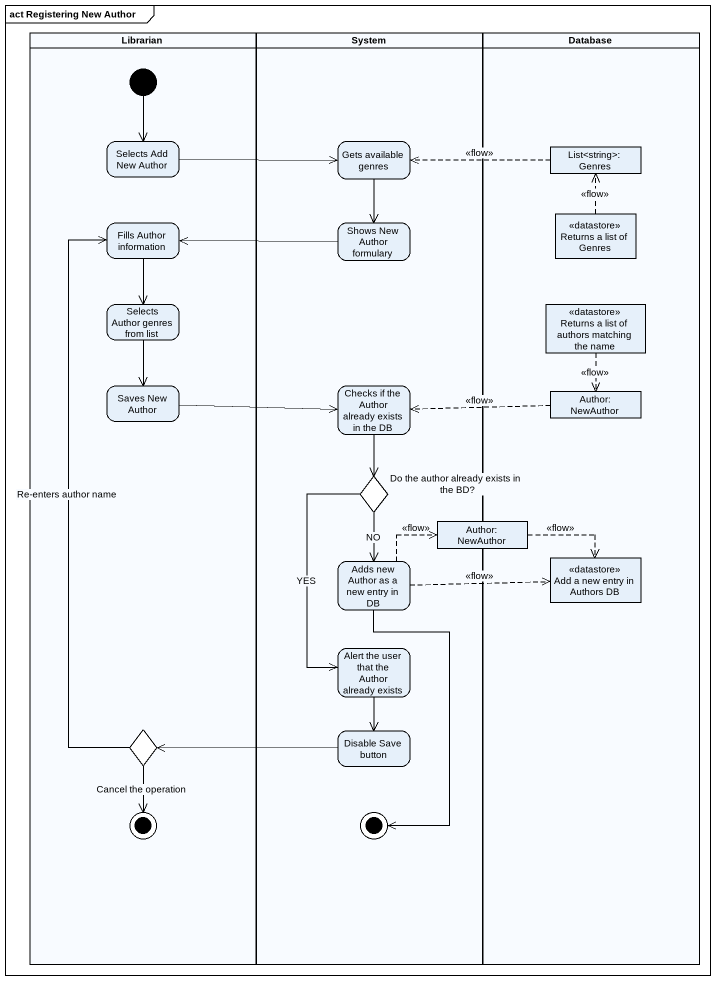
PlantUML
@startuml
mainframe act Registering New Author
hide empty description
state Librarian <<partition>> {
  state "Selects Add New Author" as Selects_Add_New_Author
  state "Fills Author information" as Fills_Author_information
  state "Selects Author genres from list" as Selects_Author_genres_from
  state "Saves New Author" as Saves_New_Author
  state choice1 <<choice>>
  [*] --> Selects_Add_New_Author
  choice1 --> [*] : Cancel the operation
}
state System <<partition>> {
  state "Gets available genres" as Gets_available_genres
  state "Shows New Author formulary" as Shows_New_Author_formulary
  state "Checks if the Author already exists in the DB" as Checks_if_the_Author
  state "Do the author already exists in the BD?" as Do_the_author_already <<choice>>
  state "Adds new Author as a new entry in DB" as Adds_new_Author_as_a_new
  state "Alert the user that the Author already exists" as Alert_the_user_that_the
  state "Disable Save button" as Disable_Save_button
  Adds_new_Author_as_a_new --> [*]
}
state "Database" as Database_ <<partition>> {
  state "List<string>: Genres" as List_string_Genres <<object>>
  state "Returns a list of Genres" as Returns_a_list_of_Genres <<datastore>>
  state "Returns a list of authors matching the name" as Returns_a_list_of_authors <<datastore>>
  state "Author: NewAuthor" as Author_NewAuthor <<object>>
  state "Add a new entry in Authors DB" as Add_a_new_entry_in_Authors <<datastore>>
}
state "Author: NewAuthor" as Author_NewAuthor_2 <<object>>
Selects_Add_New_Author -right-> Gets_available_genres
Gets_available_genres --> Shows_New_Author_formulary
List_string_Genres -left[dashed]-> Gets_available_genres : <<flow>>
Fills_Author_information --> Selects_Author_genres_from
Shows_New_Author_formulary -left-> Fills_Author_information
Returns_a_list_of_Genres -up[dashed]-> List_string_Genres : <<flow>>
Selects_Author_genres_from --> Saves_New_Author
Returns_a_list_of_authors -[dashed]-> Author_NewAuthor : <<flow>>
Saves_New_Author -right-> Checks_if_the_Author
Checks_if_the_Author --> Do_the_author_already
Author_NewAuthor -left[dashed]-> Checks_if_the_Author : <<flow>>
Do_the_author_already --> Adds_new_Author_as_a_new : NO
Do_the_author_already --> Alert_the_user_that_the : YES
Author_NewAuthor_2 -right[dashed]-> Add_a_new_entry_in_Authors : <<flow>>
Adds_new_Author_as_a_new -right[dashed]-> Author_NewAuthor_2 : <<flow>>
Adds_new_Author_as_a_new -right[dashed]-> Add_a_new_entry_in_Authors : <<flow>>
Alert_the_user_that_the --> Disable_Save_button
choice1 -up-> Fills_Author_information : Re-enters author name
Disable_Save_button -left-> choice1
@enduml
